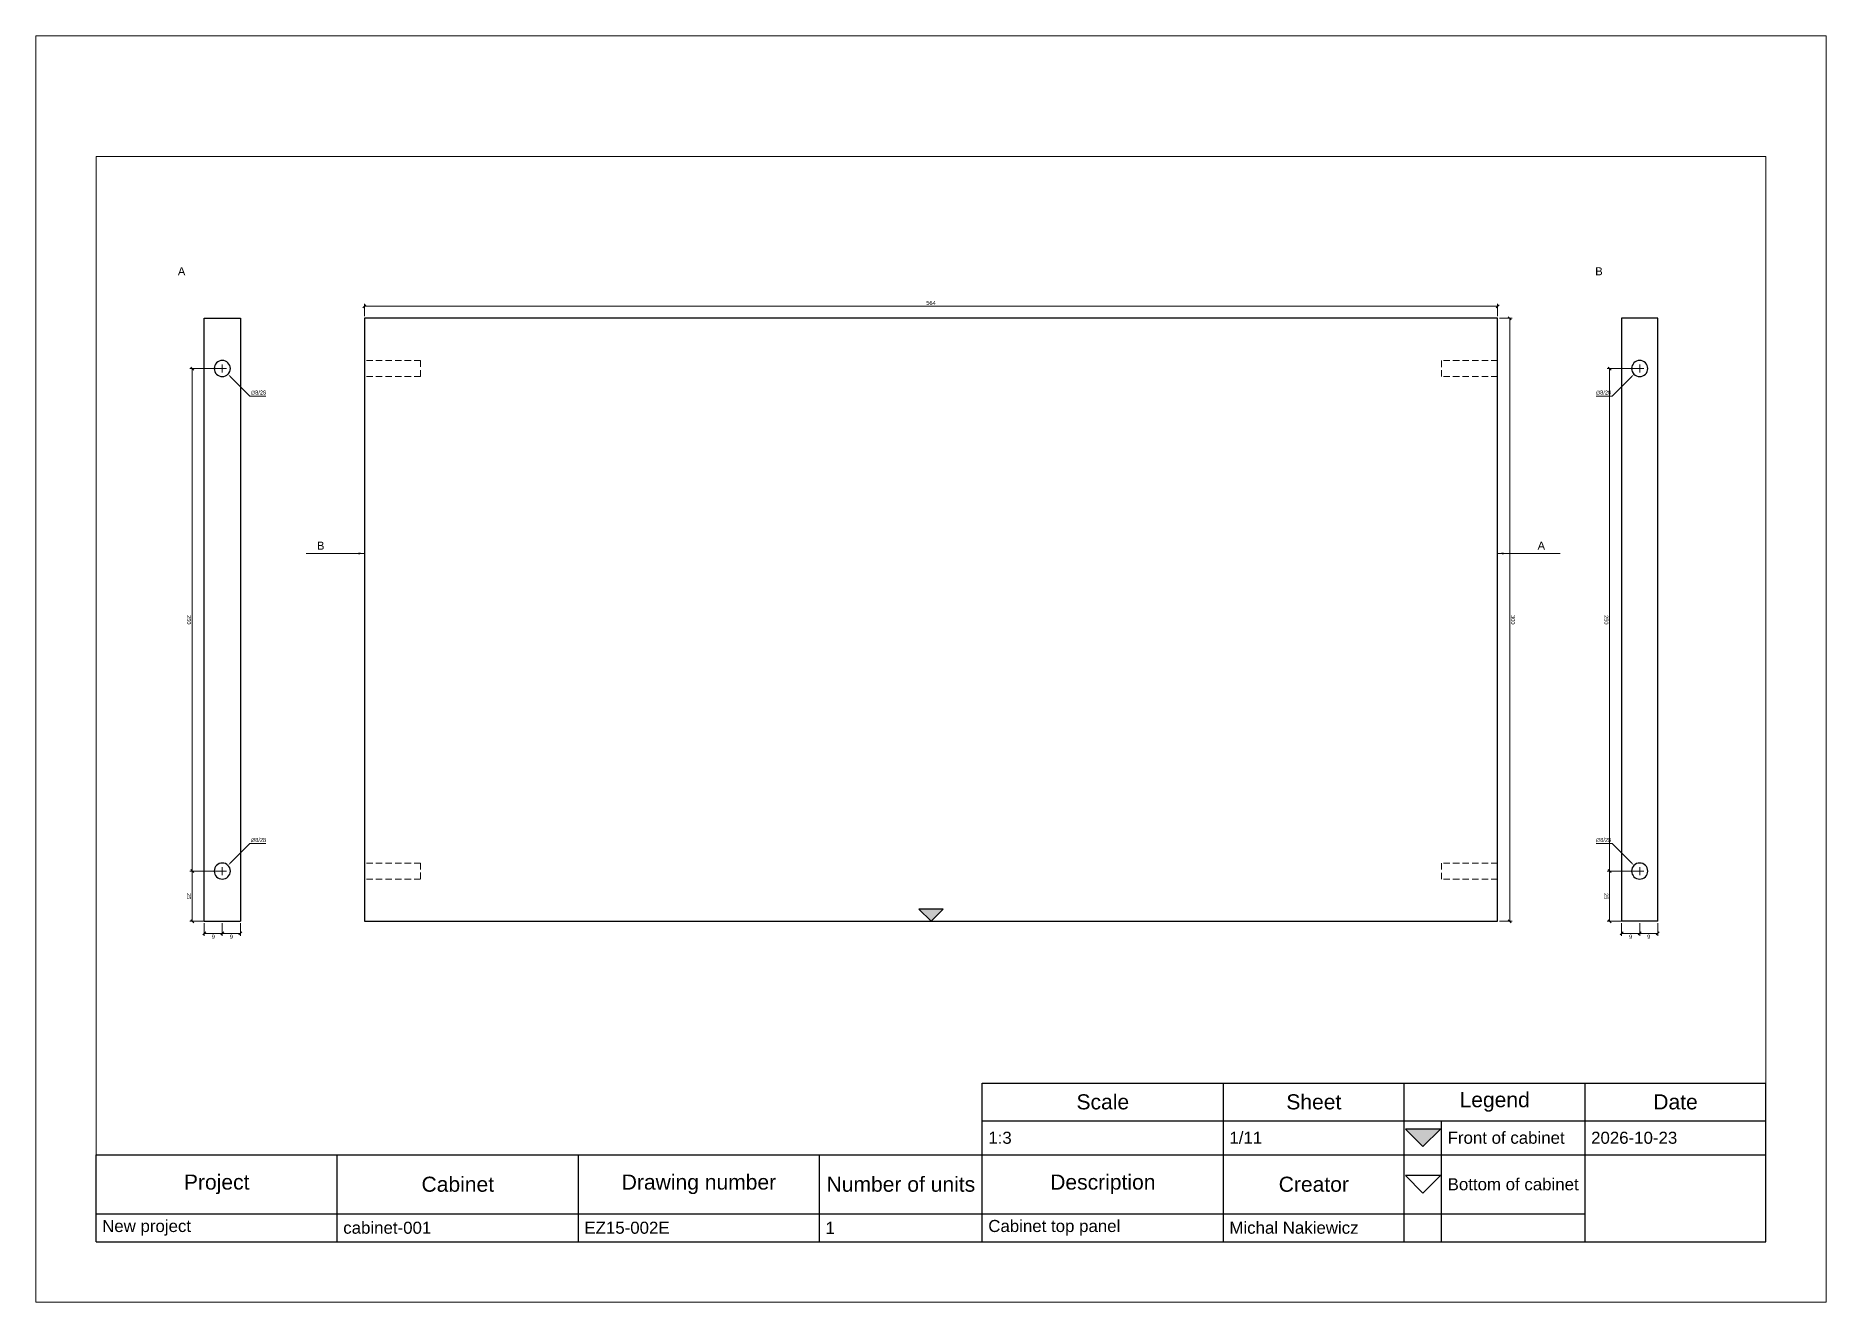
# Paper-space layout 'Cabinet top panel' of a CAD drawing. Header units: millimetres. Extents: x -2 to 889, y -2 to 628.
import ezdxf

# ---------------------------------------------------------------- set-up
doc = ezdxf.new("R2010")
doc.units = ezdxf.units.MM
doc.linetypes.add('HIDDEN2', pattern=[4.7625, 3.175, -1.5875])
doc.layers.get('0').update_dxf_attribs({"true_color": 0xc2ced6})
for name, color, linetype, true_color in [('New project_cabinet-001_Cabinet top panel_Machining group1_View from left', 1, 'Continuous', 0xff0000), ('New project_cabinet-001_Cabinet top panel_Machining group1_View from right', 1, 'Continuous', 0xff0000), ('New project_cabinet-001_Cabinet top panel_Machining group_View from left', 1, 'Continuous', 0xff0000), ('New project_cabinet-001_Cabinet top panel_Machining group_View from right', 1, 'Continuous', 0xff0000), ('New project_cabinet-001_Cabinet top panel_View from above', 1, 'Continuous', 0xff0000), ('New project_cabinet-001_Cabinet top panel_View from left', 1, 'Continuous', 0xff0000), ('New project_cabinet-001_Cabinet top panel_View from right', 1, 'Continuous', 0xff0000)]:
    doc.layers.add(name, color=color, linetype=linetype, true_color=true_color)
doc.layers.add('TitleBlock', color=7, linetype='Continuous')
doc.styles.add('Blum_Dimension', font='arial.ttf', dxfattribs={"height": 2})
doc.styles.add('Blum_Titleblock_Header', font='arial.ttf', dxfattribs={"height": 2.5})
doc.styles.add('Blum_Titleblock_Value', font='arial.ttf', dxfattribs={"height": 2})
doc.styles.add('Blum_ViewInfo', font='arial.ttf', dxfattribs={"height": 4})
doc.dimstyles.new('Blum_Default', dxfattribs={"dimtxt": 2, "dimasz": 1.5, "dimexe": 1.25, "dimexo": 1, "dimtad": 1, "dimtxsty": 'Blum_Dimension', "dimblk": 'OBLIQUE', "dimcen": 2, "dimadec": 0, "dimazin": 2, "dimtfac": 1, "dimtix": 1, "dimtmove": 0, "dimatfit": 3, "dimfxl": 0, "dimlwd": 5, "dimlwe": 5, "dimarcsym": 0})
doc.dimstyles.new('Blum_Default$4', dxfattribs={"dimtxt": 2, "dimasz": 1.5, "dimexe": 1.25, "dimexo": 1, "dimtad": 1, "dimtih": 1, "dimtoh": 1, "dimtxsty": 'Blum_Dimension', "dimblk1": 'OBLIQUE', "dimsah": 1, "dimcen": 2, "dimadec": 0, "dimazin": 2, "dimtfac": 1, "dimtofl": 0, "dimtmove": 0, "dimatfit": 3, "dimfxl": 0, "dimlwd": 5, "dimlwe": 5, "dimarcsym": 0})
doc.dimstyles.new('Blum_ViewInfo', dxfattribs={"dimtxt": 4, "dimasz": 3, "dimexe": 1.25, "dimexo": 1, "dimtad": 1, "dimtxsty": 'Blum_ViewInfo', "dimblk": 'OBLIQUE', "dimcen": 0, "dimadec": 0, "dimazin": 2, "dimtfac": 1, "dimtofl": 0, "dimtmove": 0, "dimatfit": 2, "dimfxl": 0, "dimlwd": 20, "dimlwe": 20, "dimarcsym": 0})

# ---------------------------------------------------------------- blocks, each defined once
blk = doc.blocks.new('Blum_Trinagle_Outline')
blk.add_lwpolyline([(0, 0), (2, 2), (-2, 2)], close=True)
blk = doc.blocks.new('Blum_Trinagle_Filled')
h = blk.add_hatch(color=256)
h.dxf.hatch_style = 1
h.paths.add_polyline_path([(2, 2), (-2, 2), (0, 0)])
blk.add_lwpolyline([(0, 0), (2, 2), (-2, 2)], close=True)
blk = doc.blocks.new('*T11')
at = {"layer": 'TitleBlock', "color": 0, "linetype": 'ByBlock', "lineweight": -2, "transparency": 16777216}
for p, q in [((147, 26.32), (277, 26.32)), ((147, 0), (147, 26.32)), ((187, 0), (187, 26.32)), ((217, 0), (217, 26.32)), ((247, 0), (247, 26.32)), ((277, 0), (277, 26.32)), ((147, 20.08), (277, 20.08)), ((223.2, 0), (223.2, 20.08)), ((0, 14.42), (277, 14.42)), ((0, 0), (0, 14.42)), ((40, 0), (40, 14.42)), ((80, 0), (80, 14.42)), ((120, 0), (120, 14.42)), ((0, 4.67), (247, 4.67)), ((0, 0), (277, 0))]:
    blk.add_line(p, q, dxfattribs=at)
at = {"layer": 'TitleBlock', "color": 0, "lineweight": 0, "transparency": 16777216, "xscale": 1.45, "yscale": 1.45, "zscale": 1.45}
for name, p in [('Blum_Trinagle_Filled', (220.1, 15.8)), ('Blum_Trinagle_Outline', (220.1, 8.09))]:
    blk.add_blockref(name, p, dxfattribs=at)
at = {"layer": 'TitleBlock', "color": 0, "lineweight": 0, "transparency": 16777216}
for s, insert, char_height, width, attachment_point, style in [('Scale', (167, 23.2), 2.5, 37, 5, 'Blum_Titleblock_Header'), ('Sheet', (202, 23.2), 2.5, 27, 5, 'Blum_Titleblock_Header'), ('Legend', (232, 23.2), 2.5, 27, 5, 'Blum_Titleblock_Header'), ('Date', (262, 23.2), 2.5, 27, 5, 'Blum_Titleblock_Header'), ('1:3', (148, 17.25), 2, 38, 4, 'Blum_Titleblock_Value'), ('1/11', (188, 17.25), 2, 28, 4, 'Blum_Titleblock_Value'), ('Front of cabinet', (224.2, 17.25), 2, 21.8, 4, 'Blum_Titleblock_Value'), ('2026-10-23', (248, 17.25), 2, 28, 4, 'Blum_Titleblock_Value'), ('Project', (20, 9.54), 2.5, 37, 5, 'Blum_Titleblock_Header'), ('Cabinet', (60, 9.54), 2.5, 37, 5, 'Blum_Titleblock_Header'), ('Drawing number', (100, 9.54), 2.5, 37, 5, 'Blum_Titleblock_Header'), ('Number of units', (133.5, 9.54), 2.5, 24, 5, 'Blum_Titleblock_Header'), ('Description', (167, 9.54), 2.5, 37, 5, 'Blum_Titleblock_Header'), ('Creator', (202, 9.54), 2.5, 27, 5, 'Blum_Titleblock_Header'), ('Bottom of cabinet', (224.2, 9.54), 2, 21.8, 4, 'Blum_Titleblock_Value'), ('New project', (1, 2.33), 2, 38, 4, 'Blum_Titleblock_Value'), ('cabinet-001', (41, 2.33), 2, 38, 4, 'Blum_Titleblock_Value'), ('EZ15-002E', (81, 2.33), 2, 38, 4, 'Blum_Titleblock_Value'), ('1', (121, 2.33), 2, 25, 4, 'Blum_Titleblock_Value'), ('Cabinet top panel', (148, 2.33), 2, 38, 4, 'Blum_Titleblock_Value'), ('Michal Nakiewicz', (188, 2.33), 2, 28, 4, 'Blum_Titleblock_Value')]:
    blk.add_mtext(s, dxfattribs=dict(at, insert=insert, char_height=char_height, width=width, attachment_point=attachment_point, style=style))
blk = doc.blocks.new('TitleBlock_Cabinet top panel')
at = {"layer": 'TitleBlock', "lineweight": 0, "transparency": 33554684}
for points in [[(-0.79, -0.79, 0), (-0.79, 209.21, 0), (296.21, 209.21, 0), (296.21, -0.79, 0)], [(9.21, 9.21, 0), (9.21, 189.21, 0), (286.21, 189.21, 0), (286.21, 9.21, 0)]]:
    blk.add_polyline3d(points, close=True, dxfattribs=at)
blk.add_blockref('*T11', (9.21, 9.21))
blk = doc.blocks.new('_Oblique')
at = {"color": 0, "linetype": 'ByBlock', "lineweight": -2}
blk.add_line((-0.5, -0.5), (0.5, 0.5), dxfattribs=at)
blk = doc.blocks.new('*D13')
at = {"layer": 'New project_cabinet-001_Cabinet top panel_View from right', "color": 0, "lineweight": 5, "transparency": 16777216}
for p, q in [((89.44, 212.1), (74.19, 212.1)), ((75.44, 187.1), (75.44, 212.1)), ((89.44, 187.1), (74.19, 187.1))]:
    blk.add_line(p, q, dxfattribs=at)
at = {"layer": 'New project_cabinet-001_Cabinet top panel_View from right', "color": 0, "lineweight": 5, "transparency": 16777216, "xscale": 1.5, "yscale": 1.5, "zscale": 1.5}
for p, rotation in [((75.44, 212.1), 90), ((75.44, 187.1), 270)]:
    blk.add_blockref('_Oblique', p, dxfattribs=dict(at, rotation=rotation))
at = {"layer": 'New project_cabinet-001_Cabinet top panel_View from right', "color": 0, "lineweight": 0, "transparency": 16777216, "insert": (73.79, 199.6), "char_height": 2, "attachment_point": 5, "rotation": 270, "style": 'Blum_Dimension'}
blk.add_mtext('25', dxfattribs=at)
blk = doc.blocks.new('*D16')
at = {"layer": 'New project_cabinet-001_Cabinet top panel_View from right', "color": 0, "lineweight": 5, "transparency": 16777216}
for p, q in [((89.44, 462.1), (74.19, 462.1)), ((75.44, 212.1), (75.44, 462.1)), ((89.44, 212.1), (74.19, 212.1))]:
    blk.add_line(p, q, dxfattribs=at)
at = {"layer": 'New project_cabinet-001_Cabinet top panel_View from right', "color": 0, "lineweight": 5, "transparency": 16777216, "xscale": 1.5, "yscale": 1.5, "zscale": 1.5}
for p, rotation in [((75.44, 462.1), 90), ((75.44, 212.1), 270)]:
    blk.add_blockref('_Oblique', p, dxfattribs=dict(at, rotation=rotation))
at = {"layer": 'New project_cabinet-001_Cabinet top panel_View from right', "color": 0, "lineweight": 0, "transparency": 16777216, "insert": (73.79, 337.1), "char_height": 2, "attachment_point": 5, "rotation": 270, "style": 'Blum_Dimension'}
blk.add_mtext('250', dxfattribs=at)
blk = doc.blocks.new('*D19')
at = {"layer": 'New project_cabinet-001_Cabinet top panel_View from right', "color": 0, "lineweight": 5, "transparency": 16777216}
for p, q in [((81.44, 186.1), (81.44, 179.85)), ((81.44, 181.1), (90.44, 181.1)), ((90.44, 186.1), (90.44, 179.85))]:
    blk.add_line(p, q, dxfattribs=at)
at = {"layer": 'New project_cabinet-001_Cabinet top panel_View from right', "color": 0, "lineweight": 5, "transparency": 16777216, "xscale": 1.5, "yscale": 1.5, "zscale": 1.5, "rotation": 180}
blk.add_blockref('_Oblique', (81.44, 181.1), dxfattribs=at)
at = {"layer": 'New project_cabinet-001_Cabinet top panel_View from right', "color": 0, "lineweight": 5, "transparency": 16777216, "xscale": 1.5, "yscale": 1.5, "zscale": 1.5}
blk.add_blockref('_Oblique', (90.44, 181.1), dxfattribs=at)
at = {"layer": 'New project_cabinet-001_Cabinet top panel_View from right', "color": 0, "lineweight": 0, "transparency": 16777216, "insert": (85.94, 179.45), "char_height": 2, "attachment_point": 5, "style": 'Blum_Dimension'}
blk.add_mtext('9', dxfattribs=at)
blk = doc.blocks.new('*D22')
at = {"layer": 'New project_cabinet-001_Cabinet top panel_View from right', "color": 0, "lineweight": 5, "transparency": 16777216}
for p, q in [((90.44, 186.1), (90.44, 179.85)), ((90.44, 181.1), (99.44, 181.1)), ((99.44, 186.1), (99.44, 179.85))]:
    blk.add_line(p, q, dxfattribs=at)
at = {"layer": 'New project_cabinet-001_Cabinet top panel_View from right', "color": 0, "lineweight": 5, "transparency": 16777216, "xscale": 1.5, "yscale": 1.5, "zscale": 1.5, "rotation": 180}
blk.add_blockref('_Oblique', (90.44, 181.1), dxfattribs=at)
at = {"layer": 'New project_cabinet-001_Cabinet top panel_View from right', "color": 0, "lineweight": 5, "transparency": 16777216, "xscale": 1.5, "yscale": 1.5, "zscale": 1.5}
blk.add_blockref('_Oblique', (99.44, 181.1), dxfattribs=at)
at = {"layer": 'New project_cabinet-001_Cabinet top panel_View from right', "color": 0, "lineweight": 0, "transparency": 16777216, "insert": (94.94, 179.45), "char_height": 2, "attachment_point": 5, "style": 'Blum_Dimension'}
blk.add_mtext('9', dxfattribs=at)
blk = doc.blocks.new('*D25')
at = {"layer": 'New project_cabinet-001_Cabinet top panel_Machining group_View from right', "color": 0, "lineweight": 5, "transparency": 16777216}
for p, q in [((104.14, 225.8), (94.33, 215.99)), ((112.14, 225.8), (104.14, 225.8)), ((90.44, 210.1), (90.44, 214.1)), ((88.44, 212.1), (92.44, 212.1))]:
    blk.add_line(p, q, dxfattribs=at)
at = {"layer": 'New project_cabinet-001_Cabinet top panel_Machining group_View from right', "color": 0, "lineweight": 0, "transparency": 16777216}
blk.add_solid([(94.15, 216.16), (94.5, 215.81), (93.26, 214.93)], dxfattribs=at)
at = {"layer": 'New project_cabinet-001_Cabinet top panel_Machining group_View from right', "color": 0, "lineweight": 0, "transparency": 16777216, "insert": (108.45, 227.5), "char_height": 2, "attachment_point": 5, "style": 'Blum_Dimension'}
blk.add_mtext('∅8/28', dxfattribs=at)
blk = doc.blocks.new('*D28')
at = {"layer": 'New project_cabinet-001_Cabinet top panel_Machining group1_View from right', "color": 0, "lineweight": 5, "transparency": 16777216}
for p, q in [((90.44, 460.1), (90.44, 464.1)), ((88.44, 462.1), (92.44, 462.1)), ((104.14, 448.4), (94.33, 458.21)), ((112.14, 448.4), (104.14, 448.4))]:
    blk.add_line(p, q, dxfattribs=at)
at = {"layer": 'New project_cabinet-001_Cabinet top panel_Machining group1_View from right', "color": 0, "lineweight": 0, "transparency": 16777216}
blk.add_solid([(94.5, 458.38), (94.15, 458.03), (93.26, 459.27)], dxfattribs=at)
at = {"layer": 'New project_cabinet-001_Cabinet top panel_Machining group1_View from right', "color": 0, "lineweight": 0, "transparency": 16777216, "insert": (108.45, 450.1), "char_height": 2, "attachment_point": 5, "style": 'Blum_Dimension'}
blk.add_mtext('∅8/28', dxfattribs=at)
blk = doc.blocks.new('*D31')
at = {"layer": 'New project_cabinet-001_Cabinet top panel_View from left', "color": 0, "lineweight": 5, "transparency": 16777216}
for p, q in [((794.8, 212.1), (779.55, 212.1)), ((780.8, 187.1), (780.8, 212.1)), ((794.8, 187.1), (779.55, 187.1))]:
    blk.add_line(p, q, dxfattribs=at)
at = {"layer": 'New project_cabinet-001_Cabinet top panel_View from left', "color": 0, "lineweight": 5, "transparency": 16777216, "xscale": 1.5, "yscale": 1.5, "zscale": 1.5}
for p, rotation in [((780.8, 212.1), 90), ((780.8, 187.1), 270)]:
    blk.add_blockref('_Oblique', p, dxfattribs=dict(at, rotation=rotation))
at = {"layer": 'New project_cabinet-001_Cabinet top panel_View from left', "color": 0, "lineweight": 0, "transparency": 16777216, "insert": (779.15, 199.6), "char_height": 2, "attachment_point": 5, "rotation": 270, "style": 'Blum_Dimension'}
blk.add_mtext('25', dxfattribs=at)
blk = doc.blocks.new('*D34')
at = {"layer": 'New project_cabinet-001_Cabinet top panel_View from left', "color": 0, "lineweight": 5, "transparency": 16777216}
for p, q in [((794.8, 462.1), (779.55, 462.1)), ((780.8, 212.1), (780.8, 462.1)), ((794.8, 212.1), (779.55, 212.1))]:
    blk.add_line(p, q, dxfattribs=at)
at = {"layer": 'New project_cabinet-001_Cabinet top panel_View from left', "color": 0, "lineweight": 5, "transparency": 16777216, "xscale": 1.5, "yscale": 1.5, "zscale": 1.5}
for p, rotation in [((780.8, 462.1), 90), ((780.8, 212.1), 270)]:
    blk.add_blockref('_Oblique', p, dxfattribs=dict(at, rotation=rotation))
at = {"layer": 'New project_cabinet-001_Cabinet top panel_View from left', "color": 0, "lineweight": 0, "transparency": 16777216, "insert": (779.15, 337.1), "char_height": 2, "attachment_point": 5, "rotation": 270, "style": 'Blum_Dimension'}
blk.add_mtext('250', dxfattribs=at)
blk = doc.blocks.new('*D37')
at = {"layer": 'New project_cabinet-001_Cabinet top panel_View from left', "color": 0, "lineweight": 5, "transparency": 16777216}
for p, q in [((786.8, 186.1), (786.8, 179.85)), ((786.8, 181.1), (795.8, 181.1)), ((795.8, 186.1), (795.8, 179.85))]:
    blk.add_line(p, q, dxfattribs=at)
at = {"layer": 'New project_cabinet-001_Cabinet top panel_View from left', "color": 0, "lineweight": 5, "transparency": 16777216, "xscale": 1.5, "yscale": 1.5, "zscale": 1.5, "rotation": 180}
blk.add_blockref('_Oblique', (786.8, 181.1), dxfattribs=at)
at = {"layer": 'New project_cabinet-001_Cabinet top panel_View from left', "color": 0, "lineweight": 5, "transparency": 16777216, "xscale": 1.5, "yscale": 1.5, "zscale": 1.5}
blk.add_blockref('_Oblique', (795.8, 181.1), dxfattribs=at)
at = {"layer": 'New project_cabinet-001_Cabinet top panel_View from left', "color": 0, "lineweight": 0, "transparency": 16777216, "insert": (791.3, 179.45), "char_height": 2, "attachment_point": 5, "style": 'Blum_Dimension'}
blk.add_mtext('9', dxfattribs=at)
blk = doc.blocks.new('*D40')
at = {"layer": 'New project_cabinet-001_Cabinet top panel_View from left', "color": 0, "lineweight": 5, "transparency": 16777216}
for p, q in [((795.8, 186.1), (795.8, 179.85)), ((795.8, 181.1), (804.8, 181.1)), ((804.8, 186.1), (804.8, 179.85))]:
    blk.add_line(p, q, dxfattribs=at)
at = {"layer": 'New project_cabinet-001_Cabinet top panel_View from left', "color": 0, "lineweight": 5, "transparency": 16777216, "xscale": 1.5, "yscale": 1.5, "zscale": 1.5, "rotation": 180}
blk.add_blockref('_Oblique', (795.8, 181.1), dxfattribs=at)
at = {"layer": 'New project_cabinet-001_Cabinet top panel_View from left', "color": 0, "lineweight": 5, "transparency": 16777216, "xscale": 1.5, "yscale": 1.5, "zscale": 1.5}
blk.add_blockref('_Oblique', (804.8, 181.1), dxfattribs=at)
at = {"layer": 'New project_cabinet-001_Cabinet top panel_View from left', "color": 0, "lineweight": 0, "transparency": 16777216, "insert": (800.3, 179.45), "char_height": 2, "attachment_point": 5, "style": 'Blum_Dimension'}
blk.add_mtext('9', dxfattribs=at)
blk = doc.blocks.new('*D43')
at = {"layer": 'New project_cabinet-001_Cabinet top panel_Machining group_View from left', "color": 0, "lineweight": 5, "transparency": 16777216}
for p, q in [((774.1, 225.8), (782.1, 225.8)), ((782.1, 225.8), (791.91, 215.99)), ((795.8, 210.1), (795.8, 214.1)), ((793.8, 212.1), (797.8, 212.1))]:
    blk.add_line(p, q, dxfattribs=at)
at = {"layer": 'New project_cabinet-001_Cabinet top panel_Machining group_View from left', "color": 0, "lineweight": 0, "transparency": 16777216}
blk.add_solid([(792.09, 216.16), (791.74, 215.81), (792.97, 214.93)], dxfattribs=at)
at = {"layer": 'New project_cabinet-001_Cabinet top panel_Machining group_View from left', "color": 0, "lineweight": 0, "transparency": 16777216, "insert": (777.79, 227.5), "char_height": 2, "attachment_point": 5, "style": 'Blum_Dimension'}
blk.add_mtext('∅8/28', dxfattribs=at)
blk = doc.blocks.new('*D46')
at = {"layer": 'New project_cabinet-001_Cabinet top panel_Machining group1_View from left', "color": 0, "lineweight": 5, "transparency": 16777216}
for p, q in [((795.8, 460.1), (795.8, 464.1)), ((782.1, 448.4), (791.91, 458.21)), ((793.8, 462.1), (797.8, 462.1)), ((774.1, 448.4), (782.1, 448.4))]:
    blk.add_line(p, q, dxfattribs=at)
at = {"layer": 'New project_cabinet-001_Cabinet top panel_Machining group1_View from left', "color": 0, "lineweight": 0, "transparency": 16777216}
blk.add_solid([(791.74, 458.38), (792.09, 458.03), (792.97, 459.27)], dxfattribs=at)
at = {"layer": 'New project_cabinet-001_Cabinet top panel_Machining group1_View from left', "color": 0, "lineweight": 0, "transparency": 16777216, "insert": (777.79, 450.1), "char_height": 2, "attachment_point": 5, "style": 'Blum_Dimension'}
blk.add_mtext('∅8/28', dxfattribs=at)
blk = doc.blocks.new('*D49')
at = {"layer": 'New project_cabinet-001_Cabinet top panel_View from above', "color": 0, "lineweight": 5, "transparency": 16777216}
for p, q in [((161.12, 488.1), (161.12, 494.35)), ((161.12, 493.1), (725.12, 493.1)), ((725.12, 488.1), (725.12, 494.35))]:
    blk.add_line(p, q, dxfattribs=at)
at = {"layer": 'New project_cabinet-001_Cabinet top panel_View from above', "color": 0, "lineweight": 5, "transparency": 16777216, "xscale": 1.5, "yscale": 1.5, "zscale": 1.5, "rotation": 180}
blk.add_blockref('_Oblique', (161.12, 493.1), dxfattribs=at)
at = {"layer": 'New project_cabinet-001_Cabinet top panel_View from above', "color": 0, "lineweight": 5, "transparency": 16777216, "xscale": 1.5, "yscale": 1.5, "zscale": 1.5}
blk.add_blockref('_Oblique', (725.12, 493.1), dxfattribs=at)
at = {"layer": 'New project_cabinet-001_Cabinet top panel_View from above', "color": 0, "lineweight": 0, "transparency": 16777216, "insert": (443.12, 494.74), "char_height": 2, "attachment_point": 5, "style": 'Blum_Dimension'}
blk.add_mtext('564', dxfattribs=at)
blk = doc.blocks.new('*D52')
at = {"layer": 'New project_cabinet-001_Cabinet top panel_View from above', "color": 0, "lineweight": 5, "transparency": 16777216}
for p, q in [((726.12, 487.1), (732.37, 487.1)), ((731.12, 187.1), (731.12, 487.1)), ((726.12, 187.1), (732.37, 187.1))]:
    blk.add_line(p, q, dxfattribs=at)
at = {"layer": 'New project_cabinet-001_Cabinet top panel_View from above', "color": 0, "lineweight": 5, "transparency": 16777216, "xscale": 1.5, "yscale": 1.5, "zscale": 1.5}
for p, rotation in [((731.12, 487.1), 90), ((731.12, 187.1), 270)]:
    blk.add_blockref('_Oblique', p, dxfattribs=dict(at, rotation=rotation))
at = {"layer": 'New project_cabinet-001_Cabinet top panel_View from above', "color": 0, "lineweight": 0, "transparency": 16777216, "insert": (732.77, 337.1), "char_height": 2, "attachment_point": 5, "rotation": 270, "style": 'Blum_Dimension'}
blk.add_mtext('300', dxfattribs=at)

psp = doc.layouts.new('Cabinet top panel')

# ---------------------------------------------------------------- linework, layer by layer
at = {"linetype": 'Continuous', "lineweight": 30, "transparency": 33554684}
for p, q in [((81.436, 187.097), (81.436, 487.097)), ((81.436, 487.097), (99.436, 487.097)), ((99.436, 487.097), (99.436, 187.097)), ((161.119, 487.097), (161.119, 466.097)), ((725.119, 487.097), (161.119, 487.097)), ((725.119, 466.097), (725.119, 487.097)), ((786.801, 487.097), (786.801, 187.097)), ((804.801, 487.097), (786.801, 487.097)), ((804.801, 187.097), (804.801, 487.097)), ((161.119, 466.097), (161.119, 458.097)), ((725.119, 458.097), (725.119, 466.097)), ((161.119, 458.097), (161.119, 216.097)), ((725.119, 216.097), (725.119, 458.097)), ((161.119, 216.097), (161.119, 208.097)), ((725.119, 208.097), (725.119, 216.097)), ((161.119, 208.097), (161.119, 187.097)), ((725.119, 187.097), (725.119, 208.097)), ((81.436, 187.097), (99.436, 187.097)), ((161.119, 187.097), (725.119, 187.097)), ((804.801, 187.097), (786.801, 187.097))]:
    psp.add_line(p, q, dxfattribs=at)
at = {"linetype": 'HIDDEN2', "lineweight": 5, "transparency": 33554684}
for p, q in [((189.119, 466.097), (161.119, 466.097)), ((189.119, 466.097), (189.119, 458.097)), ((725.119, 466.097), (697.119, 466.097)), ((697.119, 458.097), (697.119, 466.097)), ((189.119, 458.097), (161.119, 458.097)), ((725.119, 458.097), (697.119, 458.097)), ((189.119, 216.097), (161.119, 216.097)), ((189.119, 216.097), (189.119, 208.097)), ((725.119, 216.097), (697.119, 216.097)), ((697.119, 208.097), (697.119, 216.097)), ((189.119, 208.097), (161.119, 208.097)), ((725.119, 208.097), (697.119, 208.097))]:
    psp.add_line(p, q, dxfattribs=at)
at = {"linetype": 'Continuous', "lineweight": 30, "transparency": 33554684, "extrusion": (0, 0, -1)}
for centre in [(-90.436, 462.097), (-795.801, 462.097), (-90.436, 212.097), (-795.801, 212.097)]:
    psp.add_circle(centre, 4, dxfattribs=at)

# ---------------------------------------------------------------- block references
at = {"lineweight": 0, "transparency": 33554684, "xscale": 3, "yscale": 3, "zscale": 3}
psp.add_blockref('TitleBlock_Cabinet top panel', (0, 0), dxfattribs=at)
at = {"layer": 'New project_cabinet-001_Cabinet top panel_View from above', "lineweight": 0, "transparency": 33554684, "xscale": 3, "yscale": 3, "zscale": 3}
psp.add_blockref('Blum_Trinagle_Filled', (443.119, 187.097), dxfattribs=at)

# ---------------------------------------------------------------- texts
at = {"lineweight": 0, "transparency": 33554684, "char_height": 4, "style": 'Blum_ViewInfo'}
for s, insert, attachment_point in [('A', (68.311, 508.472), 7), ('B', (773.676, 508.472), 7), ('B', (141.244, 371.972), 9), ('A', (744.994, 371.972), 7)]:
    psp.add_mtext(s, dxfattribs=dict(at, insert=insert, attachment_point=attachment_point))

# ---------------------------------------------------------------- dimensions: what is measured, and where the dimension line sits
at = {"layer": 'New project_cabinet-001_Cabinet top panel_Machining group1_View from left', "lineweight": 0, "transparency": 33554684}
dim = psp.add_diameter_dim_2p(p1=(798.63, 464.925), p2=(792.973, 459.268), dimstyle='Blum_Default$4', override={"dimscale": 0, "dimpost": '/28'}, dxfattribs=at)
dim.commit()
dim.dimension.update_dxf_attribs({"geometry": '*D46', "text_midpoint": (777.788, 448.396), "dimtype": 163})
at = {"layer": 'New project_cabinet-001_Cabinet top panel_Machining group1_View from right', "lineweight": 0, "transparency": 33554684}
dim = psp.add_diameter_dim_2p(p1=(87.608, 464.925), p2=(93.265, 459.268), dimstyle='Blum_Default$4', override={"dimscale": 0, "dimpost": '/28'}, dxfattribs=at)
dim.commit()
dim.dimension.update_dxf_attribs({"geometry": '*D28', "text_midpoint": (108.449, 448.396), "dimtype": 163})
at = {"layer": 'New project_cabinet-001_Cabinet top panel_Machining group_View from left', "lineweight": 0, "transparency": 33554684}
dim = psp.add_diameter_dim_2p(p1=(798.63, 209.268), p2=(792.973, 214.925), dimstyle='Blum_Default$4', override={"dimscale": 0, "dimpost": '/28'}, dxfattribs=at)
dim.commit()
dim.dimension.update_dxf_attribs({"geometry": '*D43', "text_midpoint": (777.788, 225.797), "dimtype": 163})
at = {"layer": 'New project_cabinet-001_Cabinet top panel_Machining group_View from right', "lineweight": 0, "transparency": 33554684}
dim = psp.add_diameter_dim_2p(p1=(87.608, 209.268), p2=(93.265, 214.925), dimstyle='Blum_Default$4', override={"dimscale": 0, "dimpost": '/28'}, dxfattribs=at)
dim.commit()
dim.dimension.update_dxf_attribs({"geometry": '*D25', "text_midpoint": (108.449, 225.797), "dimtype": 163})
at = {"layer": 'New project_cabinet-001_Cabinet top panel_View from above', "lineweight": 0, "transparency": 33554684}
dim = psp.add_linear_dim(base=(725.119, 493.097), p1=(161.119, 487.097), p2=(725.119, 487.097), dimstyle='Blum_Default', override={"dimscale": 0}, dxfattribs=at)
dim.commit()
dim.dimension.update_dxf_attribs({"geometry": '*D49', "text_midpoint": (443.119, 494.743)})
dim = psp.add_linear_dim(base=(731.119, 487.097), p1=(725.119, 187.097), p2=(725.119, 487.097), angle=90, dimstyle='Blum_Default', override={"dimscale": 0}, dxfattribs=at)
dim.commit()
dim.dimension.update_dxf_attribs({"geometry": '*D52', "text_midpoint": (732.766, 337.097)})
at = {"layer": 'New project_cabinet-001_Cabinet top panel_View from left', "lineweight": 0, "transparency": 33554684}
for base, p1, p2, picture, middle in [((780.801, 462.097), (795.801, 212.097), (795.801, 462.097), '*D34', (779.155, 337.097)), ((780.801, 212.097), (795.801, 187.097), (795.801, 212.097), '*D31', (779.155, 199.597))]:
    dim = psp.add_linear_dim(base=base, p1=p1, p2=p2, angle=90, dimstyle='Blum_Default', override={"dimscale": 0, "dimtad": 4}, dxfattribs=at)
    dim.commit()
    dim.dimension.update_dxf_attribs({"geometry": picture, "text_midpoint": middle})
for base, p1, p2, picture, middle in [((795.801, 181.097), (786.801, 187.097), (795.801, 187.097), '*D37', (791.301, 179.45)), ((804.801, 181.097), (795.801, 187.097), (804.801, 187.097), '*D40', (800.301, 179.45))]:
    dim = psp.add_linear_dim(base=base, p1=p1, p2=p2, dimstyle='Blum_Default', override={"dimscale": 0, "dimtad": 4}, dxfattribs=at)
    dim.commit()
    dim.dimension.update_dxf_attribs({"geometry": picture, "text_midpoint": middle})
at = {"layer": 'New project_cabinet-001_Cabinet top panel_View from right', "lineweight": 0, "transparency": 33554684}
for base, p1, p2, picture, middle in [((75.436, 462.097), (90.436, 212.097), (90.436, 462.097), '*D16', (73.79, 337.097)), ((75.436, 212.097), (90.436, 187.097), (90.436, 212.097), '*D13', (73.79, 199.597))]:
    dim = psp.add_linear_dim(base=base, p1=p1, p2=p2, angle=90, dimstyle='Blum_Default', override={"dimscale": 0, "dimtad": 4}, dxfattribs=at)
    dim.commit()
    dim.dimension.update_dxf_attribs({"geometry": picture, "text_midpoint": middle})
for base, p1, p2, picture, middle in [((90.436, 181.097), (81.436, 187.097), (90.436, 187.097), '*D19', (85.936, 179.45)), ((99.436, 181.097), (90.436, 187.097), (99.436, 187.097), '*D22', (94.936, 179.45))]:
    dim = psp.add_linear_dim(base=base, p1=p1, p2=p2, dimstyle='Blum_Default', override={"dimscale": 0, "dimtad": 4}, dxfattribs=at)
    dim.commit()
    dim.dimension.update_dxf_attribs({"geometry": picture, "text_midpoint": middle})

# ---------------------------------------------------------------- leaders
at = {"lineweight": 0, "transparency": 33554684}
for points in [[(161.119, 370.097), (132.182, 370.097)], [(725.119, 370.097), (756.2, 370.097)]]:
    psp.add_leader(points, dimstyle='Blum_ViewInfo', override={"dimscale": 0}, dxfattribs=at)

doc.saveas('drawing.dxf')
